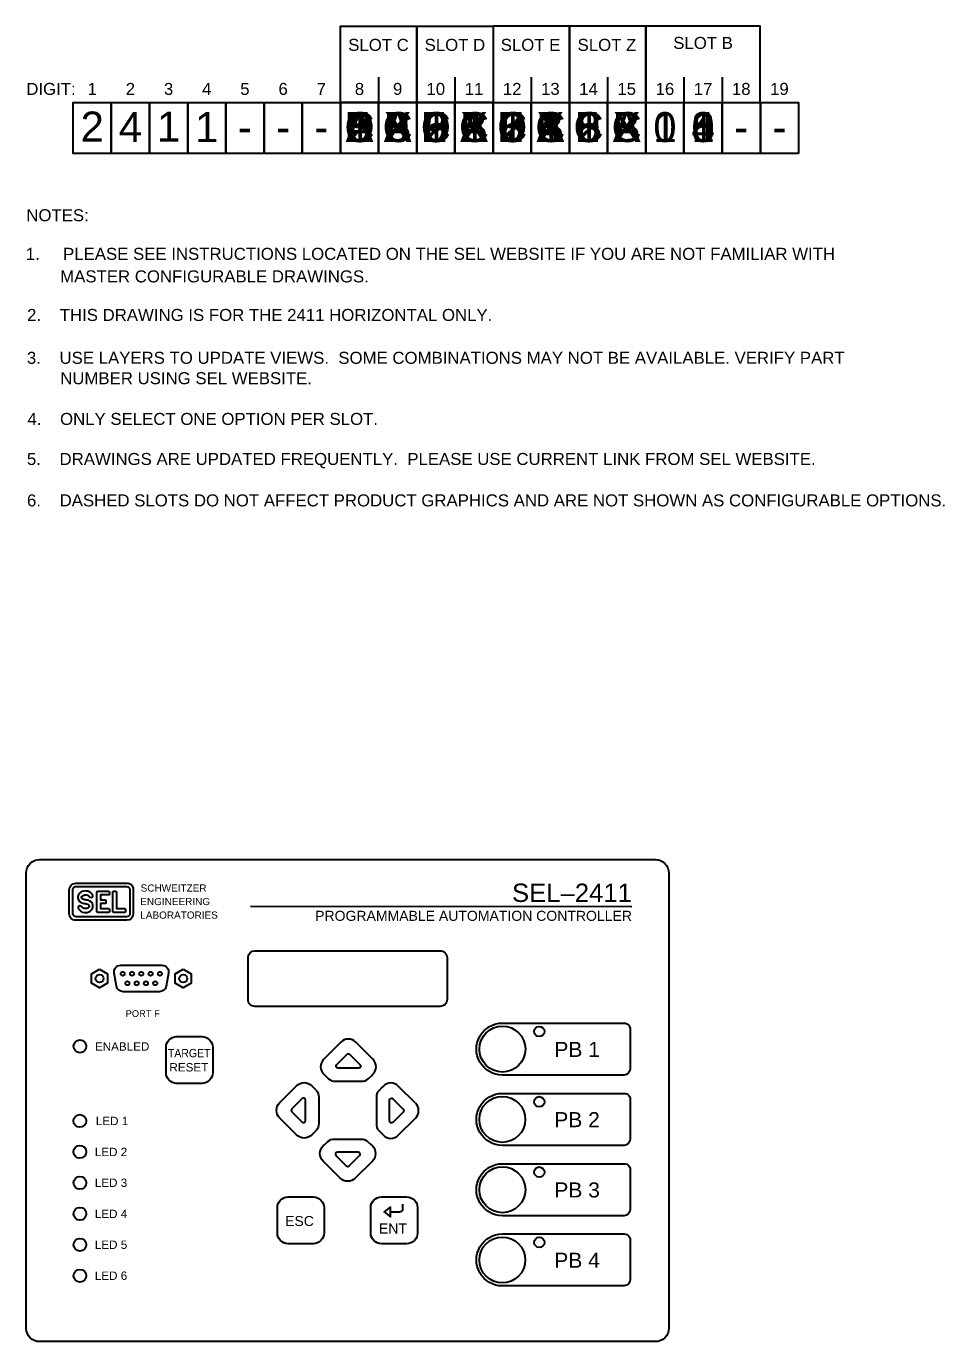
# Model space of a CAD drawing. Extents: x 1 to 23.7, y 0.2 to 17.
# Drawn here: x 1 to 11.81, y 1.53 to 17 of the extents above; entities that cross this region are included whole.
import ezdxf
from ezdxf.enums import TextEntityAlignment as Align

# ---------------------------------------------------------------- set-up
doc = ezdxf.new("R2010")
doc.units = 0
doc.header["$MEASUREMENT"] = 0
for name, color, linetype in [('1_00_____COMBINED_SLOT_B__', 7, 'CONTINUOUS'), ('1_01__00__NONE__NO_FO__IRI', 7, 'CONTINUOUS'), ('1_02__01___1__10-100BASE-T', 7, 'CONTINUOUS'), ('1_03__04___1__100BASE-FX__', 7, 'CONTINUOUS'), ('1_04__06___2__10-100BASE-T', 7, 'CONTINUOUS'), ('1_05__08___2__100BASE-FX__', 7, 'CONTINUOUS'), ('1_06__10__NONE__FO__IRIG', 7, 'CONTINUOUS'), ('1_07__11___1__10-100BASE-T', 7, 'CONTINUOUS'), ('1_08__14___1__100BASE-FX__', 7, 'CONTINUOUS'), ('1_09__16___2__10-100BASE-T', 7, 'CONTINUOUS'), ('1_10__18___2__100BASE-FX__', 7, 'CONTINUOUS'), ('2_00______SLOT_C_', 7, 'CONTINUOUS'), ('2_01__0-__EMPTY', 7, 'CONTINUOUS'), ('2_02__A0__EIA-232_EIA-485', 7, 'CONTINUOUS'), ('2_03__1-___4__DI__4__DO__S', 7, 'CONTINUOUS'), ('2_04__B-___4__DI__4__DO__F', 7, 'CONTINUOUS'), ('2_05__C-___4__DI__3__DO', 7, 'CONTINUOUS'), ('2_06__2X___8__DO__STD_FORM', 7, 'CONTINUOUS'), ('2_07__2A___8__DO__STD_FORM', 7, 'CONTINUOUS'), ('2_08__2B___8__DO__STD__6__', 7, 'CONTINUOUS'), ('2_09__2C___8__DO__STD__2__', 7, 'CONTINUOUS'), ('2_10__3-___8__DI', 7, 'CONTINUOUS'), ('2_11__D-___14__DI', 7, 'CONTINUOUS'), ('2_12__5-___8__AI', 7, 'CONTINUOUS'), ('2_13__6-___4__AI__4__AO', 7, 'CONTINUOUS'), ('3_00______SLOT_D_', 7, 'CONTINUOUS'), ('3_01__0-__EMPTY', 7, 'CONTINUOUS'), ('3_02__9X__RTD', 7, 'CONTINUOUS'), ('3_03__91__RTD_TC', 7, 'CONTINUOUS'), ('3_04__1-___4__DI__4__DO__S', 7, 'CONTINUOUS'), ('3_05__B-___4__DI__4__DO__F', 7, 'CONTINUOUS'), ('3_06__C-___4__DI__3__DO', 7, 'CONTINUOUS'), ('3_07__2X___8__DO__STD_FORM', 7, 'CONTINUOUS'), ('3_08__2A___8__DO__STD_FORM', 7, 'CONTINUOUS'), ('3_09__2B___8__DO__STD__6__', 7, 'CONTINUOUS'), ('3_10__2C___8__DO__STD__2__', 7, 'CONTINUOUS'), ('3_11__3-___8__DI', 7, 'CONTINUOUS'), ('3_12__D-___14__DI', 7, 'CONTINUOUS'), ('3_13__5-___8__AI', 7, 'CONTINUOUS'), ('3_14__6-___4__AI__4__AO', 7, 'CONTINUOUS'), ('4_00______SLOT_E_', 7, 'CONTINUOUS'), ('4_01__0-__EMPTY', 7, 'CONTINUOUS'), ('4_02__71___3__AVI', 7, 'CONTINUOUS'), ('4_03__73___3__ACI__3__AVI', 7, 'CONTINUOUS'), ('4_04__74___3__ACI__3__AVI', 7, 'CONTINUOUS'), ('4_05__1-___4__DI__4__DO__S', 7, 'CONTINUOUS'), ('4_06__B-___4__DI__4__DO__F', 7, 'CONTINUOUS'), ('4_07__C-___4__DI__3__DO', 7, 'CONTINUOUS'), ('4_08__2X___8__DO__STD_FORM', 7, 'CONTINUOUS'), ('4_09__2A___8__DO__STD_FORM', 7, 'CONTINUOUS'), ('4_10__2B___8__DO__STD__6__', 7, 'CONTINUOUS'), ('4_11__2C___8__DO__STD__2__', 7, 'CONTINUOUS'), ('4_12__3-___8__DI', 7, 'CONTINUOUS'), ('4_13__D-___14__DI', 7, 'CONTINUOUS'), ('4_14__5-___8__AI', 7, 'CONTINUOUS'), ('4_15__6-___4__AI__4__AO', 7, 'CONTINUOUS'), ('5_00______SLOT_Z_', 7, 'CONTINUOUS'), ('5_01__0-__EMPTY', 7, 'CONTINUOUS'), ('5_02__8-___4__ACI', 7, 'CONTINUOUS'), ('5_03__1-___4__DI__4__DO__S', 7, 'CONTINUOUS'), ('5_04__B-___4__DI__4__DO__F', 7, 'CONTINUOUS'), ('5_05__C-___4__DI__3__DO', 7, 'CONTINUOUS'), ('5_06__2X___8__DO__STD_FORM', 7, 'CONTINUOUS'), ('5_07__2A___8__DO__STD_FORM', 7, 'CONTINUOUS'), ('5_08__2B___8__DO__STD__6__', 7, 'CONTINUOUS'), ('5_09__2C___8__DO__STD__2__', 7, 'CONTINUOUS'), ('5_10__3-___8__DI', 7, 'CONTINUOUS'), ('5_11__5-___8__AI', 7, 'CONTINUOUS'), ('5_12__6-___4__AI__4__AO', 7, 'CONTINUOUS'), ('6_00_____DWG', 7, 'CONTINUOUS')]:
    doc.layers.add(name, color=color, linetype=linetype)
doc.styles.add('ARIAL', font='arial.ttf')

msp = doc.modelspace()

# ---------------------------------------------------------------- linework, layer by layer
at = {"layer": '1_00_____COMBINED_SLOT_B__'}
msp.add_lwpolyline([(2, 15.503), (1.551, 15.503), (1.551, 16.102), (2, 16.102), (2, 15.503)], dxfattribs=at)
at = {"layer": '2_00______SLOT_C_'}
msp.add_lwpolyline([(2, 15.503), (1.551, 15.503), (1.551, 16.102), (2, 16.102), (2, 15.503)], dxfattribs=at)
at = {"layer": '3_00______SLOT_D_'}
msp.add_lwpolyline([(2, 15.503), (1.551, 15.503), (1.551, 16.102), (2, 16.102), (2, 15.503)], dxfattribs=at)
at = {"layer": '4_00______SLOT_E_'}
msp.add_lwpolyline([(2, 15.503), (1.551, 15.503), (1.551, 16.102), (2, 16.102), (2, 15.503)], dxfattribs=at)
at = {"layer": '5_00______SLOT_Z_'}
msp.add_lwpolyline([(2, 15.503), (1.551, 15.503), (1.551, 16.102), (2, 16.102), (2, 15.503)], dxfattribs=at)
at = {"layer": '6_00_____DWG'}
for points in [[(4.695, 16.546), (4.695, 16.546), (4.695, 17), (5.594, 17), (5.594, 16.102), (4.695, 16.102), (4.695, 16.546)], [(5.594, 17), (5.594, 17), (5.594, 17), (6.492, 17), (6.492, 16.102), (5.594, 16.102), (5.594, 17)], [(7.391, 16.102), (7.391, 17), (6.492, 17), (6.492, 16.102), (7.391, 16.102)], [(8.289, 16.102), (8.289, 17), (7.391, 17), (7.391, 16.102), (8.289, 16.102)], [(9.636, 16.102), (9.636, 17), (8.289, 17), (8.289, 16.102), (9.636, 16.102)], [(5.145, 16.401), (5.145, 16.102)], [(6.043, 16.401), (6.043, 16.102)], [(6.941, 16.401), (6.941, 16.102)], [(7.84, 16.401), (7.84, 16.102)], [(7.84, 16.401), (7.84, 16.102)], [(8.738, 16.401), (8.738, 16.102)], [(9.187, 16.401), (9.187, 16.102)], [(2, 15.503), (1.551, 15.503), (1.551, 16.102), (2, 16.102), (2, 15.503)], [(2.45, 15.503), (2, 15.503), (2, 16.102), (2.45, 16.102), (2.45, 15.503)], [(2.899, 15.503), (2.45, 15.503), (2.45, 16.102), (2.899, 16.102), (2.899, 15.503)], [(3.348, 15.503), (2.899, 15.503), (2.899, 16.102), (3.348, 16.102), (3.348, 15.503)], [(3.797, 15.503), (3.348, 15.503), (3.348, 16.102), (3.797, 16.102), (3.797, 15.503)], [(4.246, 15.503), (3.797, 15.503), (3.797, 16.102), (4.246, 16.102), (4.246, 15.503)], [(4.695, 15.503), (4.246, 15.503), (4.246, 16.102), (4.695, 16.102), (4.695, 15.503)], [(5.145, 15.503), (4.695, 15.503), (4.695, 16.102), (5.145, 16.102), (5.145, 15.503)], [(5.594, 15.503), (5.145, 15.503), (5.145, 16.102), (5.594, 16.102), (5.594, 15.503)], [(6.043, 15.503), (5.594, 15.503), (5.594, 16.102), (6.043, 16.102), (6.043, 15.503)], [(6.492, 15.503), (6.043, 15.503), (6.043, 16.102), (6.492, 16.102), (6.492, 15.503)], [(6.941, 15.503), (6.492, 15.503), (6.492, 16.102), (6.941, 16.102), (6.941, 15.503)], [(7.391, 15.503), (6.941, 15.503), (6.941, 16.102), (7.391, 16.102), (7.391, 15.503)], [(7.84, 15.503), (7.391, 15.503), (7.391, 16.102), (7.84, 16.102), (7.84, 15.503)], [(8.289, 15.503), (7.84, 15.503), (7.84, 16.102), (8.289, 16.102), (8.289, 15.503)], [(8.738, 15.503), (8.289, 15.503), (8.289, 16.102), (8.738, 16.102), (8.738, 15.503)], [(9.187, 15.503), (8.738, 15.503), (8.738, 16.102), (9.187, 16.102), (9.187, 15.503)], [(9.637, 15.503), (9.187, 15.503), (9.187, 16.102), (9.637, 16.102), (9.637, 15.503)], [(10.086, 15.503), (9.637, 15.503), (9.637, 16.102), (10.086, 16.102), (10.086, 15.503)], [(8.126, 6.641), (3.637, 6.645)]]:
    msp.add_lwpolyline(points, dxfattribs=at)
for points in [[(8.56, 7.04), (8.56, 1.685, -0.414214), (8.403, 1.528), (1.157, 1.528, -0.414213), (1, 1.685), (1, 7.04, -0.414214), (1.157, 7.198), (8.403, 7.198, -0.414214)], [(1.582, 6.922), (2.183, 6.922, -0.41811), (2.259, 6.846), (2.259, 6.563, -0.404471), (2.183, 6.485), (1.582, 6.485, -0.41811), (1.506, 6.561), (1.506, 6.844, -0.404471)], [(1.588, 6.882), (2.18, 6.882, -0.378768), (2.22, 6.847), (2.22, 6.562, -0.441125), (2.18, 6.526), (1.588, 6.526, -0.378768), (1.548, 6.561), (1.548, 6.846, -0.441125)], [(1.691, 6.829, 0.192116), (1.627, 6.804, 0.12608), (1.607, 6.765, 0.336344), (1.643, 6.695, 0.087668), (1.695, 6.681, -0.022201), (1.71, 6.678, -0.039737), (1.722, 6.675, -0.23043), (1.74, 6.656, -0.182747), (1.739, 6.642, -0.221111), (1.704, 6.623, -0.058363), (1.682, 6.622, -0.13415), (1.66, 6.633, 0.006668), (1.647, 6.648, 0.085557), (1.645, 6.651, 0.231613), (1.614, 6.648, 0.170757), (1.609, 6.641, 0.118457), (1.61, 6.628, 0.153081), (1.636, 6.595, 0.186266), (1.7, 6.576, 0.192116), (1.764, 6.602, 0.12608), (1.784, 6.641, 0.336344), (1.748, 6.71, 0.087668), (1.696, 6.725, -0.022201), (1.681, 6.727, -0.039737), (1.67, 6.731, -0.23043), (1.651, 6.749, -0.182747), (1.653, 6.764, -0.221111), (1.688, 6.783, -0.058363), (1.709, 6.783, -0.13415), (1.732, 6.772, 0.006668), (1.744, 6.757, 0.085557), (1.747, 6.755, 0.231613), (1.777, 6.757, 0.170757), (1.783, 6.765, 0.118457), (1.782, 6.777, 0.153081), (1.756, 6.81, 0.186266)], [(1.841, 6.826), (1.967, 6.826, -0.424366), (1.978, 6.814), (1.978, 6.793, -0.404134), (1.967, 6.782), (1.872, 6.782), (1.872, 6.724), (1.927, 6.724, -0.477137), (1.936, 6.714), (1.936, 6.69, -0.353971), (1.927, 6.68), (1.872, 6.68), (1.872, 6.622), (1.967, 6.622, -0.424366), (1.978, 6.611), (1.978, 6.59, -0.404134), (1.967, 6.578), (1.841, 6.578, -0.432614), (1.829, 6.591), (1.829, 6.813, -0.396049)], [(2.029, 6.826), (2.051, 6.826, -0.432614), (2.063, 6.813), (2.063, 6.622), (2.155, 6.622, -0.424366), (2.166, 6.611), (2.166, 6.59, -0.404134), (2.155, 6.578), (2.029, 6.578, -0.432614), (2.017, 6.591), (2.017, 6.813, -0.396049)], [(3.69, 6.127), (5.871, 6.127, -0.414214), (5.951, 6.047), (5.951, 5.551, -0.414214), (5.871, 5.471), (3.69, 5.471, -0.414214), (3.61, 5.551), (3.61, 6.047, -0.414213)], [(2.111, 5.955), (2.596, 5.955, -0.46318), (2.674, 5.862), (2.646, 5.709, -0.363045), (2.569, 5.644), (2.138, 5.644, -0.360245), (2.061, 5.709), (2.033, 5.862, -0.463312)], [(6.603, 5.275), (8.034, 5.275, -0.458397), (8.106, 5.191), (8.106, 4.743, -0.382943), (8.034, 4.663), (6.602, 4.663, -1.001271)], [(2.769, 5.116), (3.069, 5.116, -0.414214), (3.194, 4.991), (3.194, 4.691, -0.414214), (3.069, 4.566), (2.769, 4.566, -0.414214), (2.644, 4.691), (2.644, 4.991, -0.414214)], [(4.945, 4.591, 0.176539), (5.024, 4.618), (5.06, 4.654), (5.079, 4.673, 0.414214), (5.079, 4.85), (4.878, 5.051, 0.414214), (4.701, 5.051), (4.5, 4.85, 0.414214), (4.5, 4.673), (4.519, 4.654), (4.556, 4.618, 0.176539), (4.634, 4.591)], [(4.806, 4.907), (4.928, 4.785, -0.66386), (4.911, 4.745), (4.668, 4.745, -0.66386), (4.651, 4.785), (4.773, 4.907, -0.408376)], [(4.44, 4.093, -0.176539), (4.413, 4.015), (4.377, 3.978), (4.358, 3.959, -0.414214), (4.181, 3.959), (3.98, 4.161, -0.414214), (3.98, 4.337), (4.181, 4.539, -0.414214), (4.358, 4.539), (4.377, 4.52), (4.413, 4.483, -0.176539), (4.44, 4.405)], [(5.119, 4.09, 0.176539), (5.146, 4.011), (5.182, 3.975), (5.201, 3.956, 0.414214), (5.377, 3.956), (5.579, 4.157, 0.414214), (5.579, 4.334), (5.377, 4.535, 0.414214), (5.201, 4.535), (5.182, 4.516), (5.146, 4.48, 0.176539), (5.119, 4.401)], [(4.124, 4.232), (4.246, 4.111, 0.66386), (4.286, 4.128), (4.286, 4.37, 0.66386), (4.246, 4.387), (4.124, 4.266, 0.408376)], [(5.434, 4.229), (5.313, 4.107, -0.66386), (5.272, 4.124), (5.272, 4.367, -0.66386), (5.313, 4.384), (5.434, 4.262, -0.408376)], [(6.602, 4.448), (8.034, 4.448, -0.458397), (8.106, 4.365), (8.106, 3.917, -0.382943), (8.034, 3.836), (6.602, 3.836, -1.001271)], [(4.937, 3.911, -0.176539), (5.016, 3.884), (5.053, 3.849), (5.072, 3.83, -0.414214), (5.072, 3.653), (4.87, 3.451, -0.414214), (4.693, 3.451), (4.492, 3.653, -0.414214), (4.492, 3.83), (4.511, 3.849), (4.548, 3.884, -0.176539), (4.626, 3.911)], [(4.798, 3.596), (4.92, 3.717, 0.66386), (4.903, 3.758), (4.66, 3.758, 0.66386), (4.643, 3.717), (4.765, 3.596, 0.408376)], [(6.603, 3.621), (8.034, 3.621, -0.458397), (8.106, 3.538), (8.106, 3.09, -0.382943), (8.034, 3.009), (6.602, 3.009, -1.001271)], [(4.079, 3.23), (4.379, 3.23, -0.414214), (4.504, 3.105), (4.504, 2.805, -0.414214), (4.379, 2.68), (4.079, 2.68, -0.414214), (3.954, 2.805), (3.954, 3.105, -0.414214)], [(5.178, 3.23), (5.478, 3.23, -0.414214), (5.603, 3.105), (5.603, 2.805, -0.414214), (5.478, 2.68), (5.178, 2.68, -0.414214), (5.053, 2.805), (5.053, 3.105, -0.414214)], [(6.602, 2.795), (8.034, 2.795, -0.458397), (8.106, 2.711), (8.106, 2.263, -0.382943), (8.034, 2.183), (6.602, 2.183, -1.001271)]]:
    msp.add_lwpolyline(points, format="xyb", close=True, dxfattribs=at)
for points in [[(1.862, 5.908), (1.956, 5.853), (1.956, 5.745), (1.862, 5.691), (1.768, 5.745), (1.768, 5.853)], [(2.846, 5.908), (2.94, 5.853), (2.94, 5.745), (2.846, 5.691), (2.752, 5.745), (2.752, 5.853)], [(5.287, 3.113), (5.212, 3.055), (5.287, 2.997)]]:
    msp.add_lwpolyline(points, close=True, dxfattribs=at)
msp.add_lwpolyline([(5.287, 3.055), (5.396, 3.055, 0.414214), (5.431, 3.09), (5.431, 3.147)], format="xyb", dxfattribs=at)
for centre, radius in [((1.862, 5.799), 0.047), ((2.135, 5.855), 0.0236), ((2.19, 5.743), 0.0236), ((2.244, 5.855), 0.0236), ((2.299, 5.743), 0.0236), ((2.353, 5.855), 0.0236), ((2.408, 5.743), 0.0236), ((2.463, 5.855), 0.0236), ((2.517, 5.743), 0.0236), ((2.572, 5.855), 0.0236), ((2.846, 5.799), 0.047), ((6.602, 4.969), 0.27), ((7.036, 5.177), 0.06), ((1.631, 5.002), 0.075), ((6.601, 4.142), 0.27), ((7.036, 4.35), 0.06), ((1.63, 4.125), 0.075), ((1.63, 3.761), 0.075), ((6.602, 3.315), 0.27), ((7.036, 3.523), 0.06), ((1.631, 3.396), 0.075), ((1.631, 3.032), 0.075), ((1.631, 2.668), 0.075), ((6.601, 2.489), 0.27), ((7.036, 2.696), 0.06), ((1.631, 2.303), 0.075)]:
    msp.add_circle(centre, radius, dxfattribs=at)

# ---------------------------------------------------------------- texts
at = {"layer": '1_01__00__NONE__NO_FO__IRI', "style": 'ARIAL'}
for p in [(8.514, 15.638), (8.963, 15.638)]:
    msp.add_text('0', height=0.353, dxfattribs=at).set_placement(p, align=Align.CENTER)
at = {"layer": '1_02__01___1__10-100BASE-T', "style": 'ARIAL'}
for s, p in [('0', (8.514, 15.638)), ('1', (8.963, 15.638))]:
    msp.add_text(s, height=0.353, dxfattribs=at).set_placement(p, align=Align.CENTER)
at = {"layer": '1_03__04___1__100BASE-FX__', "style": 'ARIAL'}
for s, p in [('0', (8.514, 15.638)), ('4', (8.963, 15.638))]:
    msp.add_text(s, height=0.353, dxfattribs=at).set_placement(p, align=Align.CENTER)
at = {"layer": '1_04__06___2__10-100BASE-T', "style": 'ARIAL'}
for s, p in [('0', (8.514, 15.638)), ('6', (8.963, 15.638))]:
    msp.add_text(s, height=0.353, dxfattribs=at).set_placement(p, align=Align.CENTER)
at = {"layer": '1_05__08___2__100BASE-FX__', "style": 'ARIAL'}
for s, p in [('0', (8.514, 15.638)), ('8', (8.963, 15.638))]:
    msp.add_text(s, height=0.353, dxfattribs=at).set_placement(p, align=Align.CENTER)
at = {"layer": '1_06__10__NONE__FO__IRIG', "style": 'ARIAL'}
for s, p in [('1', (8.514, 15.638)), ('0', (8.963, 15.638))]:
    msp.add_text(s, height=0.353, dxfattribs=at).set_placement(p, align=Align.CENTER)
at = {"layer": '1_07__11___1__10-100BASE-T', "style": 'ARIAL'}
for p in [(8.514, 15.638), (8.963, 15.638)]:
    msp.add_text('1', height=0.353, dxfattribs=at).set_placement(p, align=Align.CENTER)
at = {"layer": '1_08__14___1__100BASE-FX__', "style": 'ARIAL'}
for s, p in [('1', (8.514, 15.638)), ('4', (8.963, 15.638))]:
    msp.add_text(s, height=0.353, dxfattribs=at).set_placement(p, align=Align.CENTER)
at = {"layer": '1_09__16___2__10-100BASE-T', "style": 'ARIAL'}
for s, p in [('1', (8.514, 15.638)), ('6', (8.963, 15.638))]:
    msp.add_text(s, height=0.353, dxfattribs=at).set_placement(p, align=Align.CENTER)
at = {"layer": '1_10__18___2__100BASE-FX__', "style": 'ARIAL'}
for s, p in [('1', (8.514, 15.638)), ('8', (8.963, 15.638))]:
    msp.add_text(s, height=0.353, dxfattribs=at).set_placement(p, align=Align.CENTER)
at = {"layer": '2_01__0-__EMPTY', "style": 'ARIAL'}
for s, p in [('0', (4.92, 15.638)), ('-', (5.369, 15.638))]:
    msp.add_text(s, height=0.353, dxfattribs=at).set_placement(p, align=Align.CENTER)
at = {"layer": '2_02__A0__EIA-232_EIA-485', "style": 'ARIAL'}
for s, p in [('A', (4.92, 15.638)), ('0', (5.369, 15.638))]:
    msp.add_text(s, height=0.353, dxfattribs=at).set_placement(p, align=Align.CENTER)
at = {"layer": '2_03__1-___4__DI__4__DO__S', "style": 'ARIAL'}
for s, p in [('1', (4.92, 15.638)), ('-', (5.369, 15.638))]:
    msp.add_text(s, height=0.353, dxfattribs=at).set_placement(p, align=Align.CENTER)
at = {"layer": '2_04__B-___4__DI__4__DO__F', "style": 'ARIAL'}
for s, p in [('B', (4.92, 15.638)), ('-', (5.369, 15.638))]:
    msp.add_text(s, height=0.353, dxfattribs=at).set_placement(p, align=Align.CENTER)
at = {"layer": '2_05__C-___4__DI__3__DO', "style": 'ARIAL'}
for s, p in [('C', (4.92, 15.638)), ('-', (5.369, 15.638))]:
    msp.add_text(s, height=0.353, dxfattribs=at).set_placement(p, align=Align.CENTER)
at = {"layer": '2_06__2X___8__DO__STD_FORM', "style": 'ARIAL'}
for s, p in [('2', (4.92, 15.638)), ('X', (5.369, 15.638))]:
    msp.add_text(s, height=0.353, dxfattribs=at).set_placement(p, align=Align.CENTER)
at = {"layer": '2_07__2A___8__DO__STD_FORM', "style": 'ARIAL'}
for s, p in [('2', (4.92, 15.638)), ('A', (5.369, 15.638))]:
    msp.add_text(s, height=0.353, dxfattribs=at).set_placement(p, align=Align.CENTER)
at = {"layer": '2_08__2B___8__DO__STD__6__', "style": 'ARIAL'}
for s, p in [('2', (4.92, 15.638)), ('B', (5.369, 15.638))]:
    msp.add_text(s, height=0.353, dxfattribs=at).set_placement(p, align=Align.CENTER)
at = {"layer": '2_09__2C___8__DO__STD__2__', "style": 'ARIAL'}
for s, p in [('2', (4.92, 15.638)), ('C', (5.369, 15.638))]:
    msp.add_text(s, height=0.353, dxfattribs=at).set_placement(p, align=Align.CENTER)
at = {"layer": '2_10__3-___8__DI', "style": 'ARIAL'}
for s, p in [('3', (4.92, 15.638)), ('-', (5.369, 15.638))]:
    msp.add_text(s, height=0.353, dxfattribs=at).set_placement(p, align=Align.CENTER)
at = {"layer": '2_11__D-___14__DI', "style": 'ARIAL'}
for s, p in [('D', (4.92, 15.638)), ('-', (5.369, 15.638))]:
    msp.add_text(s, height=0.353, dxfattribs=at).set_placement(p, align=Align.CENTER)
at = {"layer": '2_12__5-___8__AI', "style": 'ARIAL'}
for s, p in [('5', (4.92, 15.638)), ('-', (5.369, 15.638))]:
    msp.add_text(s, height=0.353, dxfattribs=at).set_placement(p, align=Align.CENTER)
at = {"layer": '2_13__6-___4__AI__4__AO', "style": 'ARIAL'}
for s, p in [('6', (4.92, 15.638)), ('-', (5.369, 15.638))]:
    msp.add_text(s, height=0.353, dxfattribs=at).set_placement(p, align=Align.CENTER)
at = {"layer": '3_01__0-__EMPTY', "style": 'ARIAL'}
for s, p in [('0', (5.818, 15.638)), ('-', (6.268, 15.638))]:
    msp.add_text(s, height=0.353, dxfattribs=at).set_placement(p, align=Align.CENTER)
at = {"layer": '3_02__9X__RTD', "style": 'ARIAL'}
for s, p in [('9', (5.818, 15.638)), ('X', (6.268, 15.638))]:
    msp.add_text(s, height=0.353, dxfattribs=at).set_placement(p, align=Align.CENTER)
at = {"layer": '3_03__91__RTD_TC', "style": 'ARIAL'}
for s, p in [('9', (5.818, 15.638)), ('1', (6.268, 15.638))]:
    msp.add_text(s, height=0.353, dxfattribs=at).set_placement(p, align=Align.CENTER)
at = {"layer": '3_04__1-___4__DI__4__DO__S', "style": 'ARIAL'}
for s, p in [('1', (5.818, 15.638)), ('-', (6.268, 15.638))]:
    msp.add_text(s, height=0.353, dxfattribs=at).set_placement(p, align=Align.CENTER)
at = {"layer": '3_05__B-___4__DI__4__DO__F', "style": 'ARIAL'}
for s, p in [('B', (5.818, 15.638)), ('-', (6.268, 15.638))]:
    msp.add_text(s, height=0.353, dxfattribs=at).set_placement(p, align=Align.CENTER)
at = {"layer": '3_06__C-___4__DI__3__DO', "style": 'ARIAL'}
for s, p in [('C', (5.818, 15.638)), ('-', (6.268, 15.638))]:
    msp.add_text(s, height=0.353, dxfattribs=at).set_placement(p, align=Align.CENTER)
at = {"layer": '3_07__2X___8__DO__STD_FORM', "style": 'ARIAL'}
for s, p in [('2', (5.818, 15.638)), ('X', (6.268, 15.638))]:
    msp.add_text(s, height=0.353, dxfattribs=at).set_placement(p, align=Align.CENTER)
at = {"layer": '3_08__2A___8__DO__STD_FORM', "style": 'ARIAL'}
for s, p in [('2', (5.818, 15.638)), ('A', (6.268, 15.638))]:
    msp.add_text(s, height=0.353, dxfattribs=at).set_placement(p, align=Align.CENTER)
at = {"layer": '3_09__2B___8__DO__STD__6__', "style": 'ARIAL'}
for s, p in [('2', (5.818, 15.638)), ('B', (6.268, 15.638))]:
    msp.add_text(s, height=0.353, dxfattribs=at).set_placement(p, align=Align.CENTER)
at = {"layer": '3_10__2C___8__DO__STD__2__', "style": 'ARIAL'}
for s, p in [('2', (5.818, 15.638)), ('C', (6.268, 15.638))]:
    msp.add_text(s, height=0.353, dxfattribs=at).set_placement(p, align=Align.CENTER)
at = {"layer": '3_11__3-___8__DI', "style": 'ARIAL'}
for s, p in [('3', (5.818, 15.638)), ('-', (6.268, 15.638))]:
    msp.add_text(s, height=0.353, dxfattribs=at).set_placement(p, align=Align.CENTER)
at = {"layer": '3_12__D-___14__DI', "style": 'ARIAL'}
for s, p in [('D', (5.818, 15.638)), ('-', (6.267, 15.638))]:
    msp.add_text(s, height=0.353, dxfattribs=at).set_placement(p, align=Align.CENTER)
at = {"layer": '3_13__5-___8__AI', "style": 'ARIAL'}
for s, p in [('5', (5.818, 15.638)), ('-', (6.268, 15.638))]:
    msp.add_text(s, height=0.353, dxfattribs=at).set_placement(p, align=Align.CENTER)
at = {"layer": '3_14__6-___4__AI__4__AO', "style": 'ARIAL'}
for s, p in [('6', (5.818, 15.638)), ('-', (6.268, 15.638))]:
    msp.add_text(s, height=0.353, dxfattribs=at).set_placement(p, align=Align.CENTER)
at = {"layer": '4_01__0-__EMPTY', "style": 'ARIAL'}
for s, p in [('0', (6.717, 15.638)), ('-', (7.166, 15.638))]:
    msp.add_text(s, height=0.353, dxfattribs=at).set_placement(p, align=Align.CENTER)
at = {"layer": '4_02__71___3__AVI', "style": 'ARIAL'}
for s, p in [('7', (6.717, 15.638)), ('1', (7.166, 15.638))]:
    msp.add_text(s, height=0.353, dxfattribs=at).set_placement(p, align=Align.CENTER)
at = {"layer": '4_03__73___3__ACI__3__AVI', "style": 'ARIAL'}
for s, p in [('7', (6.717, 15.638)), ('3', (7.166, 15.638))]:
    msp.add_text(s, height=0.353, dxfattribs=at).set_placement(p, align=Align.CENTER)
at = {"layer": '4_04__74___3__ACI__3__AVI', "style": 'ARIAL'}
for s, p in [('7', (6.717, 15.638)), ('4', (7.166, 15.638))]:
    msp.add_text(s, height=0.353, dxfattribs=at).set_placement(p, align=Align.CENTER)
at = {"layer": '4_05__1-___4__DI__4__DO__S', "style": 'ARIAL'}
for s, p in [('1', (6.717, 15.638)), ('-', (7.166, 15.638))]:
    msp.add_text(s, height=0.353, dxfattribs=at).set_placement(p, align=Align.CENTER)
at = {"layer": '4_06__B-___4__DI__4__DO__F', "style": 'ARIAL'}
for s, p in [('B', (6.717, 15.638)), ('-', (7.166, 15.638))]:
    msp.add_text(s, height=0.353, dxfattribs=at).set_placement(p, align=Align.CENTER)
at = {"layer": '4_07__C-___4__DI__3__DO', "style": 'ARIAL'}
for s, p in [('C', (6.717, 15.638)), ('-', (7.166, 15.638))]:
    msp.add_text(s, height=0.353, dxfattribs=at).set_placement(p, align=Align.CENTER)
at = {"layer": '4_08__2X___8__DO__STD_FORM', "style": 'ARIAL'}
for s, p in [('2', (6.717, 15.638)), ('X', (7.166, 15.638))]:
    msp.add_text(s, height=0.353, dxfattribs=at).set_placement(p, align=Align.CENTER)
at = {"layer": '4_09__2A___8__DO__STD_FORM', "style": 'ARIAL'}
for s, p in [('2', (6.717, 15.638)), ('A', (7.166, 15.638))]:
    msp.add_text(s, height=0.353, dxfattribs=at).set_placement(p, align=Align.CENTER)
at = {"layer": '4_10__2B___8__DO__STD__6__', "style": 'ARIAL'}
for s, p in [('2', (6.717, 15.638)), ('B', (7.166, 15.638))]:
    msp.add_text(s, height=0.353, dxfattribs=at).set_placement(p, align=Align.CENTER)
at = {"layer": '4_11__2C___8__DO__STD__2__', "style": 'ARIAL'}
for s, p in [('2', (6.717, 15.638)), ('C', (7.166, 15.638))]:
    msp.add_text(s, height=0.353, dxfattribs=at).set_placement(p, align=Align.CENTER)
at = {"layer": '4_12__3-___8__DI', "style": 'ARIAL'}
for s, p in [('3', (6.717, 15.638)), ('-', (7.166, 15.638))]:
    msp.add_text(s, height=0.353, dxfattribs=at).set_placement(p, align=Align.CENTER)
at = {"layer": '4_13__D-___14__DI', "style": 'ARIAL'}
for s, p in [('D', (6.716, 15.638)), ('-', (7.166, 15.638))]:
    msp.add_text(s, height=0.353, dxfattribs=at).set_placement(p, align=Align.CENTER)
at = {"layer": '4_14__5-___8__AI', "style": 'ARIAL'}
for s, p in [('5', (6.717, 15.638)), ('-', (7.166, 15.638))]:
    msp.add_text(s, height=0.353, dxfattribs=at).set_placement(p, align=Align.CENTER)
at = {"layer": '4_15__6-___4__AI__4__AO', "style": 'ARIAL'}
for s, p in [('6', (6.717, 15.638)), ('-', (7.166, 15.638))]:
    msp.add_text(s, height=0.353, dxfattribs=at).set_placement(p, align=Align.CENTER)
at = {"layer": '5_01__0-__EMPTY', "style": 'ARIAL'}
for s, p in [('0', (7.615, 15.638)), ('-', (8.064, 15.638))]:
    msp.add_text(s, height=0.353, dxfattribs=at).set_placement(p, align=Align.CENTER)
at = {"layer": '5_02__8-___4__ACI', "style": 'ARIAL'}
for s, p in [('8', (7.615, 15.638)), ('-', (8.064, 15.638))]:
    msp.add_text(s, height=0.353, dxfattribs=at).set_placement(p, align=Align.CENTER)
at = {"layer": '5_03__1-___4__DI__4__DO__S', "style": 'ARIAL'}
for s, p in [('1', (7.615, 15.638)), ('-', (8.064, 15.638))]:
    msp.add_text(s, height=0.353, dxfattribs=at).set_placement(p, align=Align.CENTER)
at = {"layer": '5_04__B-___4__DI__4__DO__F', "style": 'ARIAL'}
for s, p in [('B', (7.615, 15.638)), ('-', (8.064, 15.638))]:
    msp.add_text(s, height=0.353, dxfattribs=at).set_placement(p, align=Align.CENTER)
at = {"layer": '5_05__C-___4__DI__3__DO', "style": 'ARIAL'}
for s, p in [('C', (7.615, 15.638)), ('-', (8.064, 15.638))]:
    msp.add_text(s, height=0.353, dxfattribs=at).set_placement(p, align=Align.CENTER)
at = {"layer": '5_06__2X___8__DO__STD_FORM', "style": 'ARIAL'}
for s, p in [('2', (7.615, 15.638)), ('X', (8.064, 15.638))]:
    msp.add_text(s, height=0.353, dxfattribs=at).set_placement(p, align=Align.CENTER)
at = {"layer": '5_07__2A___8__DO__STD_FORM', "style": 'ARIAL'}
for s, p in [('2', (7.615, 15.638)), ('A', (8.064, 15.638))]:
    msp.add_text(s, height=0.353, dxfattribs=at).set_placement(p, align=Align.CENTER)
at = {"layer": '5_08__2B___8__DO__STD__6__', "style": 'ARIAL'}
for s, p in [('2', (7.615, 15.638)), ('B', (8.064, 15.638))]:
    msp.add_text(s, height=0.353, dxfattribs=at).set_placement(p, align=Align.CENTER)
at = {"layer": '5_09__2C___8__DO__STD__2__', "style": 'ARIAL'}
for s, p in [('2', (7.615, 15.638)), ('C', (8.064, 15.638))]:
    msp.add_text(s, height=0.353, dxfattribs=at).set_placement(p, align=Align.CENTER)
at = {"layer": '5_10__3-___8__DI', "style": 'ARIAL'}
for s, p in [('3', (7.615, 15.638)), ('-', (8.064, 15.638))]:
    msp.add_text(s, height=0.353, dxfattribs=at).set_placement(p, align=Align.CENTER)
at = {"layer": '5_11__5-___8__AI', "style": 'ARIAL'}
for s, p in [('5', (7.615, 15.638)), ('-', (8.064, 15.638))]:
    msp.add_text(s, height=0.353, dxfattribs=at).set_placement(p, align=Align.CENTER)
at = {"layer": '5_12__6-___4__AI__4__AO', "style": 'ARIAL'}
for s, p in [('6', (7.615, 15.638)), ('-', (8.064, 15.638))]:
    msp.add_text(s, height=0.353, dxfattribs=at).set_placement(p, align=Align.CENTER)
at = {"layer": '6_00_____DWG', "style": 'ARIAL'}
for s, height, p in [('SLOT B', 0.1413, (8.963, 16.734)), ('SLOT C', 0.1413, (5.144, 16.711)), ('SLOT D', 0.1413, (6.043, 16.711)), ('SLOT E', 0.1413, (6.933, 16.711)), ('SLOT Z', 0.1413, (7.832, 16.711)), ('1', 0.141, (1.776, 16.193)), ('2', 0.141, (2.225, 16.193)), ('3', 0.141, (2.674, 16.193)), ('4', 0.141, (3.123, 16.193)), ('5', 0.141, (3.572, 16.193)), ('6', 0.141, (4.022, 16.193)), ('7', 0.141, (4.471, 16.193)), ('8', 0.141, (4.92, 16.193)), ('9', 0.141, (5.369, 16.193)), ('10', 0.1413, (5.818, 16.193)), ('11', 0.1413, (6.268, 16.193)), ('12', 0.1413, (6.717, 16.193)), ('13', 0.1413, (7.166, 16.193)), ('14', 0.1413, (7.615, 16.193)), ('15', 0.1413, (8.064, 16.193)), ('16', 0.1413, (8.514, 16.193)), ('17', 0.1413, (8.963, 16.193)), ('18', 0.1413, (9.412, 16.193)), ('19', 0.1413, (9.861, 16.193)), ('2', 0.353, (1.776, 15.644)), ('4', 0.353, (2.225, 15.638)), ('1', 0.353, (2.674, 15.644)), ('1', 0.353, (3.123, 15.638)), ('-', 0.353, (3.572, 15.638)), ('-', 0.353, (4.022, 15.638)), ('-', 0.353, (4.471, 15.638)), ('-', 0.353, (9.412, 15.638)), ('-', 0.353, (9.861, 15.638))]:
    msp.add_text(s, height=height, dxfattribs=at).set_placement(p, align=Align.CENTER)
for s, height, p in [('DIGIT:', 0.1413, (1, 16.193)), ('NOTES:', 0.1413, (1, 14.707)), ('1.     PLEASE SEE INSTRUCTIONS LOCATED ON THE SEL WEBSITE IF YOU ARE NOT FAMILIAR WITH', 0.14134, (0.994, 14.253)), ('       MASTER CONFIGURABLE DRAWINGS.', 0.14134, (1.015, 13.988)), ('2.    THIS DRAWING IS FOR THE 2411 HORIZONTAL ONLY.', 0.14134, (1.009, 13.534)), ('3.    USE LAYERS TO UPDATE VIEWS.  SOME COMBINATIONS MAY NOT BE AVAILABLE. VERIFY PART', 0.14134, (1.007, 13.03)), ('       NUMBER USING SEL WEBSITE.', 0.14134, (1.015, 12.79)), ('4.    ONLY SELECT ONE OPTION PER SLOT.', 0.14134, (1.013, 12.311)), ('5.    DRAWINGS ARE UPDATED FREQUENTLY.  PLEASE USE CURRENT LINK FROM SEL WEBSITE.', 0.14134, (1.007, 11.84)), ('6.    DASHED SLOTS DO NOT AFFECT PRODUCT GRAPHICS AND ARE NOT SHOWN AS CONFIGURABLE OPTIONS.', 0.14134, (1.008, 11.353)), ('SCHWEITZER', 0.084, (2.345, 6.822)), ('ENGINEERING', 0.08398, (2.341, 6.663)), ('LABORATORIES', 0.08398, (2.341, 6.504)), ('PORT F', 0.0787, (2.168, 5.348)), ('ENABLED', 0.0983, (1.807, 4.951)), ('PB 1', 0.177, (7.213, 4.877)), ('RESET', 0.0983, (2.684, 4.706)), ('PB 2', 0.177, (7.212, 4.051)), ('LED 1', 0.0983, (1.818, 4.075)), ('LED 2', 0.0983, (1.806, 3.71)), ('LED 3', 0.0983, (1.806, 3.348)), ('PB 3', 0.177, (7.213, 3.224)), ('LED 4', 0.0983, (1.806, 2.982)), ('ESC', 0.118, (4.045, 2.888)), ('ENT', 0.118, (5.149, 2.8)), ('LED 5', 0.0983, (1.806, 2.619)), ('PB 4', 0.177, (7.212, 2.397)), ('LED 6', 0.0983, (1.806, 2.255))]:
    msp.add_text(s, height=height, dxfattribs=at).set_placement(p)
for s, height, p in [('SEL–2411', 0.2163, (8.126, 6.7)), ('PROGRAMMABLE AUTOMATION CONTROLLER', 0.118, (8.126, 6.478))]:
    msp.add_text(s, height=height, dxfattribs=at).set_placement(p, align=Align.RIGHT)
at = {"layer": '6_00_____DWG', "style": 'ARIAL', "width": 0.9}
msp.add_text('TARGET', height=0.0983, dxfattribs=at).set_placement((2.666, 4.873))

doc.saveas('drawing.dxf')
